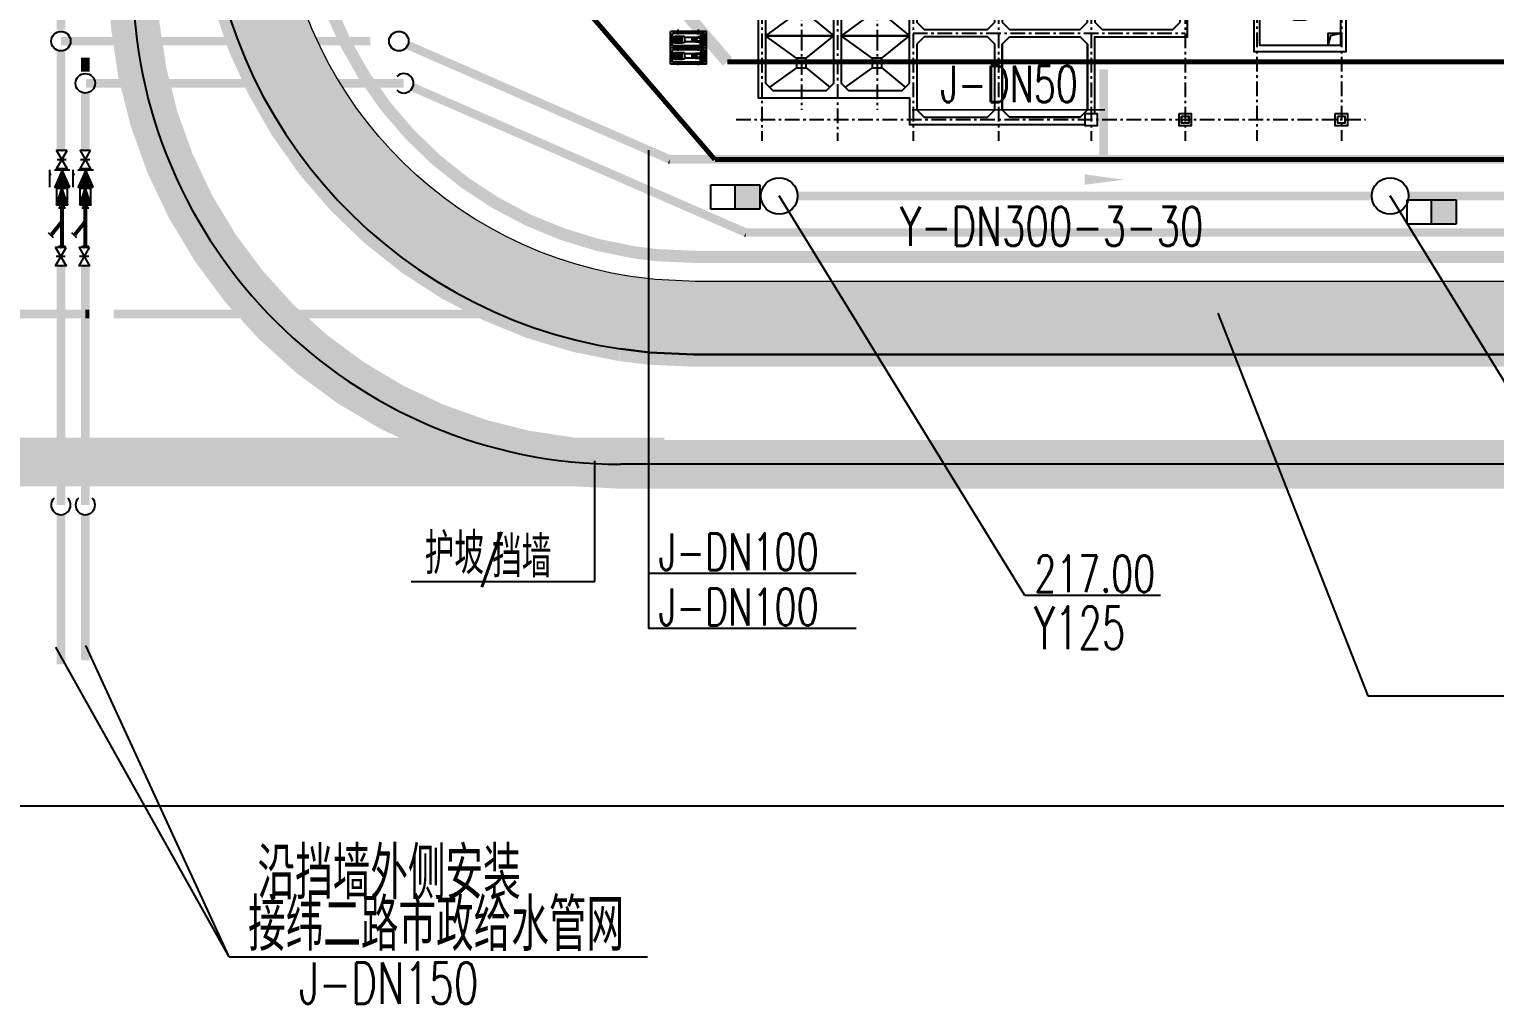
# Model space of a CAD drawing. Header units: metres. Extents: x 497246 to 997717, y 2998582 to 5998198.
# Drawn here: x 497558.5 to 497618.5, y 2998878.2 to 2998918.2 of the extents above; entities that cross this region are included whole.
import ezdxf
from ezdxf.enums import TextEntityAlignment as Align

# ---------------------------------------------------------------- set-up
doc = ezdxf.new("R2010")
doc.units = ezdxf.units.M
doc.header["$LTSCALE"] = 1000
for name, pattern in [('14', [1.6, 1, -0.25, 0.1, -0.25, 0, 0, 0, 0]), ('ACAD_ISO05W100', [34, 24, -3, 0.5, -3, 0.5, -3]), ('CENTER', [2, 1.25, -0.25, 0.25, -0.25]), ('CONTINOUS', [0]), ('DASH', [0.35, 0.25, -0.1]), ('DASHDOT', [1, 0.5, -0.25, 0, -0.25]), ('DASHED', [19.05, 12.7, -6.35]), ('PHANTOM', [2.5, 1.25, -0.25, 0.25, -0.25, 0.25, -0.25]), ('PHANTOM2', [31.75, 15.875, -3.175, 3.175, -3.175, 3.175, -3.175])]:
    doc.linetypes.add(name, pattern=pattern)
doc.layers.get('0').update_dxf_attribs({"linetype": 'CONTINUOUS'})
doc.layers.get('Defpoints').update_dxf_attribs({"linetype": 'CONTINUOUS'})
doc.layers.add('1轮廓实线层', color=4, linetype='CONTINUOUS', lineweight=18)
doc.layers.add('AM_0', color=7, linetype='CONTINUOUS', lineweight=50)
for name, color, linetype in [('4N', 3, 'CONTINUOUS'), ('CENTER', 1, 'CENTER'), ('DIM_ELEV', 3, 'CONTINUOUS'), ('DIM_LEAD', 3, 'CONTINUOUS'), ('EQUIP_给水', 30, 'CONTINUOUS'), ('L6', 7, 'CONTINUOUS'), ('LINE6', 3, 'CONTINUOUS'), ('PIPE-消防', 1, 'CONTINUOUS'), ('PIPE-给水', 3, 'CONTINUOUS'), ('PIPE-雨水', 4, 'CONTINUOUS'), ('PUB_TEXT', 7, 'CONTINUOUS'), ('RD-中线', 1, 'DASHDOT'), ('RD-侧石线', 5, 'CONTINUOUS'), ('RD-红线', 7, 'CONTINUOUS'), ('TEXT_雨水', 7, 'CONTINUOUS'), ('TWT_雨水口', 4, 'CONTINUOUS'), ('VALVE_给水', 40, 'CONTINUOUS'), ('WELL_雨水', 4, 'CONTINUOUS'), ('围墙', 6, 'FENCELINE2'), ('图例层', 7, 'CONTINUOUS'), ('挡墙护坡', 5, 'CONTINUOUS'), ('水池', 211, 'CONTINUOUS'), ('用地边界', 7, 'CONTINUOUS'), ('红线', 1, 'PHANTOM2'), ('雨水标注', 100, 'CONTINUOUS')]:
    doc.layers.add(name, color=color, linetype=linetype)
doc.styles.add('_TCH_DIM', font='SIMPLEX', dxfattribs={"bigfont": 'GBCBIG'})
doc.styles.add('_TWT_WELL', font='SIMPLEX', dxfattribs={"width": 0.8, "height": 3.5, "bigfont": 'HZTXT'})
doc.styles.add('HZTXT', font='txt', dxfattribs={"width": 0.7, "bigfont": 'HZTXT'})
doc.styles.add('TG_LINETYPE', font='SIMPLEX', dxfattribs={"width": 0.8, "height": 3, "bigfont": 'HZTXT'})
doc.linetypes.add('FENCELINE2', pattern='A,6.35,-2.54,[132,ltypeshp.shx,S=2.54,R=0,X=-2.54,Y=0],-2.54,25.4', length=36.83)
doc.linetypes.add('TG_J', pattern='A,2,-0.3,["J",TG_LINETYPE,S=0.1,R=0,X=-0.23,Y=-0.15],0', length=2.3)
doc.linetypes.add('TG_QS', pattern='A,3,-0.6,["QS",TG_LINETYPE,S=0.1,R=0,X=-0.52,Y=-0.15],0', length=3.6)
doc.linetypes.add('TG_X', pattern='A,3,-0.3,["X",TG_LINETYPE,S=0.1,R=0,X=-0.23,Y=-0.15],0', length=3.3)
doc.linetypes.add('TG_Y', pattern='A,2,-0.3,["Y",TG_LINETYPE,S=0.1,R=0,X=-0.23,Y=-0.15],0', length=2.3)

# ---------------------------------------------------------------- blocks, each defined once
blk = doc.blocks.new('A$C53CF69EA')
for p, q in [((56, 1836), (886, 1836)), ((56, 0), (56, 1836)), ((886, 0), (886, 1836)), ((347, 223), (591, 223)), ((56, 0), (886, 0))]:
    blk.add_line(p, q)
blk.add_circle((471, 613), 90)
at = {"layer": 'CENTER', "color": 1}
for p, q in [((128, 1326), (128, 1582)), ((814, 1326), (814, 1582)), ((0, 1454), (206, 1454)), ((736, 1454), (992, 1454)), ((0, 400), (206, 400)), ((826, 223), (122, 223)), ((128, 272), (128, 528)), ((361, 60), (361, 177)), ((581, 59), (581, 177)), ((736, 400), (992, 400)), ((814, 272), (814, 528))]:
    blk.add_line(p, q, dxfattribs=at)
at = {"layer": 'L6'}
for p, q in [((156, 1736), (786, 1736)), ((156, 100), (156, 1736)), ((289, 1634), (339, 1668)), ((289, 1634), (654, 1634)), ((289, 1243), (289, 1634)), ((289, 1534), (654, 1534)), ((337, 1243), (337, 1534)), ((339, 1668), (604, 1668)), ((382, 1243), (382, 1534)), ((427, 1362), (427, 1534)), ((471, 1362), (471, 1534)), ((516, 1362), (516, 1534)), ((561, 1243), (561, 1534)), ((604, 1668), (654, 1634)), ((605, 1243), (605, 1534)), ((654, 1634), (654, 1243)), ((786, 100), (786, 1736)), ((156, 1482), (148, 1473)), ((156, 1426), (148, 1434)), ((289, 1243), (654, 1243)), ((306, 1120), (306, 1243)), ((438, 1109), (306, 1120)), ((364, 730), (364, 1100)), ((364, 1100), (579, 1100)), ((422, 1362), (521, 1362)), ((422, 1263), (422, 1362)), ((422, 1263), (521, 1263)), ((427, 1243), (427, 1263)), ((438, 1100), (438, 1109)), ((438, 1109), (505, 1109)), ((438, 1100), (505, 1100)), ((471, 1243), (471, 1263)), ((505, 1109), (637, 1120)), ((505, 1100), (505, 1109)), ((516, 1243), (516, 1263)), ((521, 1263), (521, 1362)), ((579, 730), (579, 1100)), ((637, 1120), (637, 1243)), ((786, 1482), (795, 1473)), ((786, 1426), (795, 1434)), ((156, 428), (148, 419)), ((156, 372), (148, 380)), ((156, 100), (346, 100)), ((226, 301), (297, 301)), ((226, 145), (226, 200)), ((226, 145), (350, 145)), ((383, 291), (290, 291)), ((383, 154), (290, 154)), ((301, 314), (295, 291)), ((301, 314), (301, 323)), ((301, 323), (422, 323)), ((321, 323), (348, 547)), ((346, 91), (346, 113)), ((346, 113), (450, 113)), ((534, 91), (346, 91)), ((348, 565), (364, 720)), ((348, 556), (348, 565)), ((348, 565), (595, 565)), ((348, 547), (348, 556)), ((348, 547), (595, 547)), ((350, 127), (350, 154)), ((413, 127), (350, 127)), ((354, 323), (380, 547)), ((364, 730), (579, 730)), ((364, 720), (364, 730)), ((378, 113), (378, 127)), ((378, 113), (450, 113)), ((396, 323), (396, 494)), ((396, 494), (547, 494)), ((396, 91), (396, 83)), ((396, 83), (471, 83)), ((402, 649), (402, 691)), ((402, 691), (540, 691)), ((402, 649), (540, 649)), ((596, 91), (409, 91)), ((450, 494), (450, 547)), ((471, 83), (546, 83)), ((492, 494), (492, 547)), ((492, 113), (596, 113)), ((492, 113), (564, 113)), ((521, 323), (642, 323)), ((592, 127), (529, 127)), ((540, 649), (540, 691)), ((546, 83), (546, 91)), ((547, 323), (547, 494)), ((560, 291), (654, 291)), ((560, 154), (654, 154)), ((590, 323), (563, 547)), ((564, 113), (564, 127)), ((579, 720), (579, 730)), ((595, 565), (579, 720)), ((592, 127), (592, 154)), ((717, 145), (592, 145)), ((595, 556), (595, 565)), ((595, 547), (595, 556)), ((622, 323), (595, 547)), ((596, 113), (596, 91)), ((596, 100), (786, 100)), ((642, 314), (642, 323)), ((642, 314), (649, 291)), ((717, 301), (645, 301)), ((717, 249), (717, 301)), ((717, 145), (717, 197)), ((786, 428), (795, 419)), ((786, 372), (795, 380))]:
    blk.add_line(p, q, dxfattribs=at)
at = {"layer": 'L6', "extrusion": (0, 0, -1)}
for centre, radius in [((-128, 1454), 28), ((-814, 1454), 28), ((-128, 400), 28), ((-471, 223), 112), ((-814, 400), 28)]:
    blk.add_circle(centre, radius, dxfattribs=at)
at = {"layer": 'L6'}
blk.add_circle((471, 223), 62.5, dxfattribs=at)
at = {"layer": 'L6', "extrusion": (0, 0, -1)}
for centre, start, end in [((-290, 223), 270, 90), ((-654, 223), 90, 270)]:
    blk.add_arc(centre, 68, start, end, dxfattribs=at)
at = {"layer": 'LINE6', "linetype": 'CONTINOUS'}
blk.add_line((226, 301), (226, 246), dxfattribs=at)
blk = doc.blocks.new('56756YUFHDS')
for points in [[(929453, 524410), (928953, 524410), (928953, 524910), (929453, 524910)], [(929453, 520810), (928953, 520810), (928953, 521310), (929453, 521310)]]:
    blk.add_lwpolyline(points, close=True)
for points in [[(928953, 524410), (929057, 524817), (929453, 524910)], [(928953, 520810), (929057, 521217), (929453, 521310)]]:
    blk.add_lwpolyline(points)
at = {"layer": '1轮廓实线层', "linetype": 'ByBlock', "lineweight": -3}
for p, q in [((912093, 529330), (905593, 529330)), ((905593, 529330), (905593, 528230)), ((905893, 529030), (905893, 528230)), ((905893, 529030), (905893, 528230)), ((911793, 529030), (905893, 529030)), ((908133, 528230), (908133, 529030)), ((909553, 528230), (909553, 529030)), ((911793, 529030), (911793, 528230)), ((912093, 528670), (912093, 529330))]:
    blk.add_line(p, q, dxfattribs=at)
for centre, radius in [((927793, 526883), 1500), ((927790, 522879), 1050)]:
    blk.add_circle(centre, radius, dxfattribs=at)
at = {"layer": '1轮廓实线层', "color": 252, "linetype": 'PHANTOM', "lineweight": -3, "ltscale": 0.3, "true_color": 0x939598}
for centre, radius in [((927793, 526883), 1375), ((927790, 522879), 910)]:
    blk.add_circle(centre, radius, dxfattribs=at)
at = {"layer": '4N', "linetype": 'ByBlock', "lineweight": -3}
for p, q in [((907168, 527010), (906067, 527804)), ((907568, 527010), (908528, 527795)), ((910268, 527010), (909167, 527804)), ((910668, 527010), (911628, 527795)), ((907168, 526610), (905893, 525690)), ((907568, 526610), (908693, 525690)), ((910268, 526610), (908993, 525690)), ((910668, 526610), (911793, 525690)), ((907168, 524770), (905893, 525690)), ((907568, 524770), (908693, 525690)), ((910268, 524770), (908993, 525690)), ((910668, 524770), (911793, 525690)), ((907168, 524370), (905893, 523450)), ((907568, 524370), (908693, 523450)), ((910268, 524370), (908993, 523450)), ((910668, 524370), (911793, 523450)), ((907168, 522530), (905893, 523450)), ((907568, 522530), (908693, 523450)), ((910268, 522530), (908993, 523450)), ((910668, 522530), (911793, 523450)), ((907168, 522130), (905893, 521210)), ((907568, 522130), (908693, 521210)), ((910268, 522130), (908993, 521210)), ((910668, 522130), (911793, 521210)), ((907168, 520290), (905893, 521210)), ((907568, 520290), (908693, 521210)), ((910268, 520290), (908993, 521210)), ((910668, 520290), (911793, 521210)), ((907168, 519890), (906067, 519096)), ((907568, 519890), (908528, 519105)), ((910268, 519890), (909167, 519096)), ((910668, 519890), (911628, 519105))]:
    blk.add_line(p, q, dxfattribs=at)
for points in [[(908393, 527930), (906193, 527930)], [(911493, 527930), (909293, 527930)], [(905893, 527630), (905893, 525690), (908693, 525690), (908693, 527630)], [(908993, 527630), (908993, 525690), (911793, 525690), (911793, 527630)], [(908693, 519270), (908693, 521210), (905893, 521210), (905893, 519270)], [(911793, 519270), (911793, 521210), (908993, 521210), (908993, 519270)], [(906193, 518970), (908393, 518970)], [(909293, 518970), (911493, 518970)]]:
    blk.add_lwpolyline(points, dxfattribs=at)
for points in [[(907168, 526610), (907568, 526610), (907568, 527010), (907168, 527010)], [(910268, 526610), (910668, 526610), (910668, 527010), (910268, 527010)], [(905893, 523450), (908693, 523450), (908693, 525690), (905893, 525690)], [(908993, 523450), (911793, 523450), (911793, 525690), (908993, 525690)], [(907168, 524370), (907568, 524370), (907568, 524770), (907168, 524770)], [(910268, 524370), (910668, 524370), (910668, 524770), (910268, 524770)], [(905893, 521210), (908693, 521210), (908693, 523450), (905893, 523450)], [(908993, 521210), (911793, 521210), (911793, 523450), (908993, 523450)], [(907168, 522130), (907568, 522130), (907568, 522530), (907168, 522530)], [(910268, 522130), (910668, 522130), (910668, 522530), (910268, 522530)], [(907168, 519890), (907568, 519890), (907568, 520290), (907168, 520290)], [(910268, 519890), (910668, 519890), (910668, 520290), (910268, 520290)]]:
    blk.add_lwpolyline(points, close=True, dxfattribs=at)
at = {"layer": 'AM_0', "color": 10, "linetype": '14', "lineweight": -3, "ltscale": 0.6}
for p, q in [((905743, 529298), (905743, 516896)), ((911943, 529298), (911943, 516896)), ((915443, 529298), (915443, 516896)), ((919243, 529298), (919243, 516896)), ((923093, 529298), (923093, 516896)), ((926033, 529339), (926033, 516896)), ((929493, 529339), (929493, 516896)), ((904695, 528470), (930483, 528470)), ((908843, 528230), (908843, 516896)), ((927793, 525429), (927793, 528337)), ((926372, 526883), (929214, 526883)), ((907368, 525690), (907368, 523450)), ((910468, 525690), (910468, 523450)), ((915443, 524920), (923093, 524920)), ((927790, 521826), (927790, 523933)), ((907368, 523450), (907368, 521210)), ((910468, 523450), (910468, 521210)), ((926567, 522879), (929012, 522879)), ((907368, 521210), (907368, 518170)), ((910468, 521210), (910468, 518170)), ((911943, 521320), (923093, 521320)), ((904695, 517770), (930483, 517770))]:
    blk.add_line(p, q, dxfattribs=at)
at = {"layer": 'DIM_ELEV', "color": 0}
for p, q in [((906073, 528884), (908133, 529030)), ((909684, 528895), (911793, 529030)), ((905893, 528230), (906073, 528884)), ((909553, 528230), (909684, 528895))]:
    blk.add_line(p, q, dxfattribs=at)
at = {"layer": '水池'}
for p, q in [((915893, 524770), (915593, 524470)), ((915593, 524470), (915593, 521770)), ((918793, 524770), (915893, 524770)), ((919093, 524470), (918793, 524770)), ((919093, 524470), (919093, 523370)), ((919093, 523370), (919093, 524470)), ((919093, 521770), (919093, 522870)), ((915593, 521770), (915893, 521470)), ((915893, 521470), (918793, 521470)), ((918793, 521470), (919093, 521770))]:
    blk.add_line(p, q, dxfattribs=at)
for points in [[(918993, 528670), (911793, 528670), (911793, 528230), (905593, 528230), (905593, 518670), (911793, 518670), (911793, 517570), (918993, 517570)], [(922843, 528670), (919875, 528670), (919875, 528670), (919493, 528670)], [(929243, 528670), (925913, 528670), (925913, 520570), (929693, 520570), (929693, 522870)], [(929453, 528220), (929453, 524410), (926153, 524410), (926153, 528430), (929243, 528430)], [(905893, 527630), (905893, 519270), (906193, 518970), (908393, 518970), (908693, 519270), (908693, 527630), (908393, 527930), (906193, 527930), (905893, 527630)], [(909293, 518970), (911493, 518970), (911793, 519270), (911793, 527630), (911493, 527930), (909293, 527930), (908993, 527630), (908993, 519270), (909293, 518970)], [(915293, 528070), (914993, 528370), (912393, 528370), (912093, 528070), (912093, 521770), (912393, 521470), (914993, 521470), (915293, 521770), (915293, 528070)], [(915893, 528370), (918793, 528370), (919093, 528070), (919093, 525370), (918793, 525070), (915893, 525070), (915593, 525370), (915593, 528070), (915893, 528370), (918793, 528370)], [(915593, 528070), (915593, 525370)], [(919093, 525370), (919093, 528070)], [(922893, 525370), (922593, 525070), (919693, 525070), (919393, 525370), (919393, 528070), (919693, 528370), (922593, 528370), (922893, 528070), (922893, 525370)], [(923193, 523370), (923193, 528220)], [(929693, 523370), (929693, 528220)], [(915593, 524470), (915593, 521770)], [(922893, 523370), (922893, 524470), (922593, 524770), (919693, 524770), (919393, 524470), (919393, 523370)], [(929453, 522870), (929453, 520810), (926153, 520810), (926153, 524170), (929453, 524170), (929453, 523370)], [(919393, 518020), (919393, 521170), (923193, 521170), (923193, 522870)], [(919393, 522870), (919393, 521770), (919693, 521470), (922593, 521470), (922893, 521770)], [(922893, 521770), (922893, 522870)], [(912093, 520870), (912093, 518170), (912393, 517870), (914993, 517870), (915293, 518170), (915293, 520870), (914993, 521170), (912393, 521170), (912093, 520870)], [(915893, 521170), (918793, 521170), (919093, 520870), (919093, 518170), (918793, 517870), (915893, 517870), (915593, 518170), (915593, 520870), (915893, 521170)], [(915593, 520870), (915593, 518170)], [(919093, 518170), (919093, 520870)], [(912393, 517870), (914993, 517870)], [(915893, 517870), (918793, 517870)], [(911793, 517570), (915293, 517570), (918993, 517570)]]:
    blk.add_lwpolyline(points, dxfattribs=at)
for points in [[(918993, 528720), (919493, 528720), (919493, 528220), (918993, 528220)], [(922843, 528720), (923343, 528720), (923343, 528220), (922843, 528220)], [(929243, 528720), (929743, 528720), (929743, 528220), (929243, 528220)], [(929343, 528620), (929643, 528620), (929643, 528320), (929343, 528320)], [(929353, 528610), (929633, 528610), (929633, 528330), (929353, 528330)], [(918993, 523370), (919493, 523370), (919493, 522870), (918993, 522870)], [(922843, 523370), (923343, 523370), (923343, 522870), (922843, 522870)], [(929243, 523370), (929743, 523370), (929743, 522870), (929243, 522870)], [(929343, 523270), (929643, 523270), (929643, 522970), (929343, 522970)], [(929353, 523260), (929633, 523260), (929633, 522980), (929353, 522980)], [(918993, 518020), (919493, 518020), (919493, 517520), (918993, 517520)], [(922843, 518020), (923343, 518020), (923343, 517520), (922843, 517520)], [(922943, 517920), (923243, 517920), (923243, 517620), (922943, 517620)], [(922953, 517910), (923233, 517910), (923233, 517630), (922953, 517630)], [(929243, 518020), (929743, 518020), (929743, 517520), (929243, 517520)], [(929343, 517920), (929643, 517920), (929643, 517620), (929343, 517620)], [(929353, 517910), (929633, 517910), (929633, 517630), (929353, 517630)]]:
    blk.add_lwpolyline(points, close=True, dxfattribs=at)
blk = doc.blocks.new('$VALVE$00000296')
for points in [[(-125, 72), (-125, -72), (125, 72), (125, -72), (-125, 72)], [(0, 60), (0, -64)]]:
    blk.add_lwpolyline(points)
for p in [(-125, 0), (125, 0)]:
    blk.add_point(p)
blk = doc.blocks.new('$VALVE$00000656')
for p, q in [((-113, 110), (-113, -100)), ((118, -164), (-119, -164))]:
    blk.add_line(p, q)
blk.add_lwpolyline([(119, 5, 203, 0, 0), (-113, 5, 0, 0, 0)], format="xyseb")
blk.add_lwpolyline([(119, 107), (-113, 5), (119, -97)], close=True)
for p in [(-113, 5), (119, 5)]:
    blk.add_point(p)
blk.add_solid([(-44, -164), (-44, -139), (-119, -164)])
blk = doc.blocks.new('$VALVE$00000752')
for p, q in [((-112.5, 75), (112.5, 75)), ((112.5, 75), (112.5, -75)), ((112.5, -75), (-112.5, -75))]:
    blk.add_line(p, q)
blk.add_lwpolyline([(-112.5, -75), (112.5, 0), (-112.5, 75)], close=True)
for p in [(-112.5, 0), (112.5, 0)]:
    blk.add_point(p)
blk.add_solid([(-112.5, 75), (112.5, 0), (-112.5, -75)])
blk = doc.blocks.new('$VALVE$00000501')
for p, q in [((-175, 32), (-175, -32)), ((175, 32), (175, -32)), ((96, -77), (50, -123))]:
    blk.add_line(p, q)
at = {"const_width": 35}
for points in [[(-175, 0), (175, 0)], [(-52, 0), (73, -100)]]:
    blk.add_lwpolyline(points, dxfattribs=at)
for p in [(-175, -2), (175, -2)]:
    blk.add_point(p)
blk = doc.blocks.new('$TwtSys$00000187')
blk.add_circle((0, 0), 0.5)
blk = doc.blocks.new('$TwtSys$00000424')
for p, q in [((-500, 250), (500, 250)), ((-500, -250), (-500, 250)), ((0, -250), (0, 250)), ((500, 250), (500, -250)), ((500, -250), (-500, -250))]:
    blk.add_line(p, q)
blk.add_solid([(0, 250), (500, 250), (0, -250), (500, -250)])

msp = doc.modelspace()

# ---------------------------------------------------------------- hatches: boundary and pattern name
at = {"layer": 'PIPE-给水', "linetype": 'TG_J'}
for points in [[(497584.692, 2998912.833), (497584.622, 2998912.672), (497584.655, 2998912.658)], [(497584.692, 2998912.833), (497584.692, 2998912.658), (497584.655, 2998912.658)], [(497587.812, 2998909.833), (497587.742, 2998909.672), (497587.776, 2998909.658)], [(497587.812, 2998909.833), (497587.812, 2998909.658), (497587.776, 2998909.658)]]:
    msp.add_hatch(color=80, dxfattribs=at).paths.add_polyline_path(points)
at = {"layer": '挡墙护坡', "linetype": 'Continuous'}
h = msp.add_hatch(dxfattribs=at)
h.set_pattern_fill('ANSI33', color=256, style=0)
h.set_pattern_definition([(45, (-861.717, 0), (-2.2450640303, 2.2450640303), []), (45, (-859.472, 0), (-2.2450640303, 2.2450640303), [1.5875, -0.79375])])
edge = h.paths.add_edge_path()
edge.add_line((497928.516, 2998901.333), (497928.516, 2998904.333))
edge.add_line((497928.516, 2998904.333), (497677.906, 2998904.333))
edge.add_line((497677.906, 2998904.333), (497652.906, 2998907.833))
edge.add_line((497652.906, 2998907.833), (497585.758, 2998907.833))
edge.add_line((497585.758, 2998907.833), (497584.114, 2998907.908))
edge.add_line((497584.114, 2998907.908), (497583.086, 2998908.033))
edge.add_arc((497585.689, 2998924.833), 17, 179.99144, 261.19191, ccw=False)
edge.add_line((497568.689, 2998924.835), (497568.608, 2998970.517))
edge.add_line((497568.608, 2998970.517), (497565.063, 2998995.51))
edge.add_line((497565.063, 2998995.51), (497564.955, 2999056.413))
edge.add_line((497564.955, 2999056.413), (497561.955, 2999056.408))
edge.add_line((497561.955, 2999056.408), (497562.064, 2998995.296))
edge.add_line((497562.064, 2998995.296), (497565.608, 2998970.302))
edge.add_line((497565.608, 2998970.302), (497565.689, 2998924.833))
edge.add_arc((497585.689, 2998924.833), 20, 180.00007, 261.33693)
edge.add_line((497582.677, 2998905.061), (497583.864, 2998904.916))
edge.add_line((497583.864, 2998904.916), (497585.689, 2998904.833))
edge.add_line((497585.689, 2998904.833), (497652.697, 2998904.833))
edge.add_line((497652.697, 2998904.833), (497677.697, 2998901.333))
edge.add_line((497677.697, 2998901.333), (497928.516, 2998901.333))

# ---------------------------------------------------------------- linework, layer by layer
at = {"layer": 'DIM_LEAD'}
for p, q in [((497607.156, 2998906.531), (497613.306, 2998890.841)), ((497613.306, 2998890.841), (497626.123, 2998890.841))]:
    msp.add_line(p, q, dxfattribs=at)
at = {"layer": 'DIM_LEAD', "const_width": 0.4}
msp.add_lwpolyline([(497607.083, 2998906.717, 1), (497607.229, 2998906.345, 1)], format="xyb", close=True, dxfattribs=at)
at = {"layer": 'EQUIP_给水', "color": 6, "linetype": 'ByBlock'}
for q in [(497559.54, 2998892.84), (497560.77, 2998892.906), (497583.787, 2998880.14)]:
    msp.add_line((497566.646, 2998880.14), q, dxfattribs=at)
msp.add_lwpolyline([(497599.943, 2998905.778, 0, 0, 0), (497603.679, 2998905.772, 0, 0.36, 0), (497602.329, 2998905.774, 0, 0, 0)], format="xyseb", dxfattribs=at)
at = {"layer": 'PIPE-消防', "color": 70, "linetype": 'TG_X', "ltscale": 700}
msp.add_line((497602.533, 2998914.861), (497594.626, 2998914.856), dxfattribs=at)
at = {"layer": 'PIPE-消防', "color": 70, "linetype": 'ByBlock'}
msp.add_line((497583.823, 2998913.212), (497583.823, 2998893.596), dxfattribs=at)
at = {"layer": 'PIPE-给水', "color": 70, "linetype": 'ByBlock'}
for p, q in [((497592.336, 2998895.856), (497583.823, 2998895.856)), ((497592.336, 2998893.596), (497583.823, 2998893.596))]:
    msp.add_line(p, q, dxfattribs=at)
at = {"layer": 'PIPE-给水', "color": 80, "linetype": 'TG_J', "ltscale": 0.004, "const_width": 0.35}
for points in [[(497559.752, 2998927.042), (497559.752, 2998918.153)], [(497559.752, 2998917.678), (497572.432, 2998917.678)], [(497559.752, 2998917.256), (497559.752, 2998913.195)], [(497574.004, 2998917.502), (497584.692, 2998912.833)], [(497560.752, 2998917.003), (497560.752, 2998916.428)], [(497602.482, 2998916.531), (497602.482, 2998912.833)], [(497560.779, 2998915.953), (497573.802, 2998915.953)], [(497560.752, 2998915.542), (497560.752, 2998913.195)], [(497574.182, 2998915.787), (497587.812, 2998909.833)], [(497584.692, 2998912.833), (497602.482, 2998912.833)], [(497602.482, 2998912.833), (497618.892, 2998912.833)], [(497587.812, 2998909.833), (497653.046, 2998909.833)], [(497559.752, 2998908.47), (497559.752, 2998906.495)], [(497560.752, 2998908.47), (497560.752, 2998906.495)], [(497559.752, 2998906.495), (497559.752, 2998898.667)], [(497560.752, 2998906.495), (497560.752, 2998898.667)], [(497559.752, 2998898.267), (497559.752, 2998892.127)], [(497560.752, 2998898.293), (497560.752, 2998892.301)]]:
    msp.add_lwpolyline(points, dxfattribs=at)
at = {"layer": 'PIPE-给水', "linetype": 'TG_J', "ltscale": 0.0075, "const_width": 0.244}
for points in [[(497559.794, 2998912.445), (497559.794, 2998912.388)], [(497559.794, 2998912.445), (497559.794, 2998912.397)], [(497559.794, 2998912.445), (497559.794, 2998912.388)], [(497559.794, 2998912.445), (497559.794, 2998912.397)], [(497560.752, 2998912.445), (497560.752, 2998912.388)], [(497560.752, 2998912.445), (497560.752, 2998912.397)], [(497560.752, 2998912.445), (497560.752, 2998912.388)], [(497560.752, 2998912.445), (497560.752, 2998912.397)], [(497559.794, 2998910.962), (497559.794, 2998910.836)], [(497559.794, 2998910.962), (497559.794, 2998910.836)], [(497560.752, 2998910.962), (497560.752, 2998910.836)], [(497560.752, 2998910.962), (497560.752, 2998910.836)]]:
    msp.add_lwpolyline(points, dxfattribs=at)
at = {"layer": 'PIPE-给水', "color": 113, "linetype": 'TG_QS', "ltscale": 0.0025, "const_width": 0.35}
for points in [[(497539.418, 2998906.495), (497559.752, 2998906.495)], [(497559.752, 2998906.495), (497560.752, 2998906.495)], [(497560.752, 2998906.495), (497560.92, 2998906.495)], [(497561.92, 2998906.495), (497655.247, 2998906.495)]]:
    msp.add_lwpolyline(points, dxfattribs=at)
at = {"layer": 'PIPE-给水', "color": 80, "linetype": 'TG_J'}
for centre in [(497559.752, 2998917.678), (497573.601, 2998917.678), (497560.752, 2998915.953)]:
    msp.add_circle(centre, 0.4, dxfattribs=at)
for centre, start, end in [((497573.802, 2998915.953), 225, 135), ((497559.752, 2998898.667), 135, 45), ((497560.752, 2998898.667), 135, 45)]:
    msp.add_arc(centre, 0.4, start, end, dxfattribs=at)
at = {"layer": 'PIPE-雨水', "color": 70, "linetype": 'ByBlock'}
msp.add_lwpolyline([(497598.832, 2998912.009, 0, 0, 0), (497603.315, 2998912.002, 0, 0.432, 0), (497601.695, 2998912.005, 0, 0, 0)], format="xyseb", dxfattribs=at)
at = {"layer": 'PIPE-雨水', "color": 0, "linetype": 'TG_Y', "ltscale": 0.005, "const_width": 0.35}
for points in [[(497588.386, 2998911.314), (497588.435, 2998911.315)], [(497589.935, 2998911.333), (497613.468, 2998911.333)], [(497614.968, 2998911.333), (497640.501, 2998911.333)]]:
    msp.add_lwpolyline(points, dxfattribs=at)
at = {"layer": 'RD-中线', "color": 6, "linetype": 'DASHDOT', "ltscale": 80}
msp.add_line((497308.302, 2998886.333), (498013.126, 2998886.333), dxfattribs=at)
msp.add_line((497308.302, 2998886.333), (498013.126, 2998886.333), dxfattribs=at)
at = {"layer": 'RD-侧石线', "color": 5, "ltscale": 0.1}
msp.add_line((497652.697, 2998900.333), (497582.697, 2998900.333), dxfattribs=at)
msp.add_arc((497582.697, 2998920.333), 20, 180.10213, 269.99999, dxfattribs=at)
at = {"layer": 'RD-红线', "ltscale": 0.1}
for points in [[(497559.218, 2999232.918, -0.017235), (497561.765, 2999162.668), (497562.064, 2998995.296), (497565.608, 2998970.302), (497565.689, 2998924.833, 0.37059), (497582.677, 2998905.061)], [(497561.934, 2999067.92), (497562.064, 2998995.296), (497565.608, 2998970.302), (497565.689, 2998924.833, 0.37059), (497582.677, 2998905.061)]]:
    msp.add_lwpolyline(points, format="xyb", dxfattribs=at)
msp.add_lwpolyline([(497999.361, 2998901.333), (497677.697, 2998901.333), (497652.697, 2998904.833), (497585.689, 2998904.833), (497583.864, 2998904.916), (497582.677, 2998905.061)], dxfattribs=at)
at = {"layer": 'WELL_雨水', "color": 0, "ltscale": 10}
for p, q in [((497581.633, 2998895.532), (497581.633, 2998900.476)), ((497574.103, 2998895.532), (497581.633, 2998895.532))]:
    msp.add_line(p, q, dxfattribs=at)
at = {"layer": '围墙', "ltscale": 0.3, "const_width": 0.5, "flags": 128}
msp.add_lwpolyline([(497929.516, 2998905.333), (497677.976, 2998905.333), (497652.976, 2998908.833), (497585.781, 2998908.833), (497584.198, 2998908.905), (497583.224, 2998909.024, -0.369647), (497569.689, 2998924.836), (497569.608, 2998970.588), (497566.063, 2998995.582), (497565.953, 2999057.415)], format="xyb", dxfattribs=at)
at = {"layer": '图例层', "color": 253, "const_width": 2, "flags": 128}
msp.add_lwpolyline([(497582.697, 2998900.333, -0.413692), (497562.697, 2998920.297), (497562.608, 2998970.297), (497559.064, 2998995.291)], format="xyb", dxfattribs=at)
at = {"layer": '图例层', "color": 1, "linetype": 'DASHED', "ltscale": 0.5, "const_width": 0.2}
for points in [[(497586.547, 2998912.826), (497571.68, 2998930.129)], [(497990.959, 2998909.326), (497678.255, 2998909.326), (497653.255, 2998912.826), (497586.547, 2998912.826)]]:
    msp.add_lwpolyline(points, dxfattribs=at)
at = {"layer": '图例层', "color": 11, "linetype": 'DASH', "ltscale": 20, "flags": 128}
for points, const_width in [([(497587.065, 2998916.833), (497575.68, 2998930.084)], 0.5), ([(497987.67, 2998913.333), (497678.533, 2998913.333), (497653.533, 2998916.833), (497587.065, 2998916.833)], 0.2)]:
    msp.add_lwpolyline(points, dxfattribs=dict(at, const_width=const_width))
at = {"layer": '图例层', "color": 253, "const_width": 2, "flags": 128}
for points in [[(497584.48, 2998900.431), (497494.157, 2998900.431)], [(497677.697, 2998896.833), (497652.697, 2998900.333), (497582.697, 2998900.333)]]:
    msp.add_lwpolyline(points, dxfattribs=at)
at = {"layer": '挡墙护坡', "lineweight": 0, "ltscale": 0.2}
msp.add_lwpolyline([(497928.516, 2998901.333), (497928.516, 2998904.333), (497677.906, 2998904.333), (497652.906, 2998907.833), (497585.758, 2998907.833), (497584.114, 2998907.908), (497583.086, 2998908.033, -0.369914), (497568.689, 2998924.835), (497568.608, 2998970.517), (497565.063, 2998995.51), (497564.955, 2999056.413), (497561.955, 2999056.408), (497562.064, 2998995.296), (497565.608, 2998970.302), (497565.689, 2998924.833, 0.37059), (497582.677, 2998905.061), (497583.864, 2998904.916), (497585.689, 2998904.833), (497652.697, 2998904.833), (497677.697, 2998901.333)], format="xyb", close=True, dxfattribs=at)
at = {"layer": '用地边界', "color": 0}
msp.add_lwpolyline([(498074.583, 2999254.333), (497579.168, 2999254.333, 0.414214), (497559.168, 2999234.333), (497559.218, 2999232.918, -0.017235), (497561.765, 2999162.668), (497562.064, 2998995.296), (497565.608, 2998970.302), (497565.689, 2998924.833, 0.37059), (497582.677, 2998905.061), (497583.864, 2998904.916), (497585.689, 2998904.833), (497652.697, 2998904.833), (497677.697, 2998901.333), (498034.802, 2998901.333)], format="xyb", dxfattribs=at)
at = {"layer": '红线', "color": 1, "linetype": 'ACAD_ISO05W100', "flags": 128}
for const_width in [1, 1, 1, 1, 0.7, 0.7, 0.7, 0.7]:
    msp.add_lwpolyline([(497971.728, 2999254.333), (497978.431, 2999158.941), (497984.025, 2999129.26), (497991.442, 2999023.723), (497990.053, 2998993.552), (497996.533, 2998901.333), (497677.697, 2998901.333), (497652.697, 2998904.833), (497585.689, 2998904.833), (497583.864, 2998904.916), (497582.677, 2998905.061, -0.37059), (497565.689, 2998924.833), (497565.608, 2998970.302), (497562.064, 2998995.296), (497561.765, 2999162.668, 0.017235), (497559.218, 2999232.918), (497559.168, 2999234.333, -0.414214), (497579.168, 2999254.333), (497971.728, 2999254.333)], format="xyb", close=True, dxfattribs=dict(at, const_width=const_width))
at = {"layer": '雨水标注', "color": 70}
for p, q in [((497599.242, 2998894.96), (497589.185, 2998911.333)), ((497624.275, 2998894.96), (497614.218, 2998911.333)), ((497604.808, 2998894.96), (497599.242, 2998894.96))]:
    msp.add_line(p, q, dxfattribs=at)

# ---------------------------------------------------------------- block references
at = {"xscale": 0.0008, "yscale": 0.0008, "zscale": 0.0008, "rotation": 90.00000000000001}
for p in [(497586.202, 2998917.36), (497586.202, 2998917.36), (497586.202, 2998916.696), (497586.202, 2998916.696)]:
    msp.add_blockref('A$C53CF69EA', p, dxfattribs=at)
at = {"layer": 'Defpoints', "color": 6, "xscale": 0.001, "yscale": 0.001, "zscale": 0.001}
msp.add_blockref('56756YUFHDS', (496682.724, 2998396.691), dxfattribs=at)
at = {"layer": 'TWT_雨水口', "xscale": 0.002, "yscale": 0.002, "zscale": 0.002}
for p in [(497587.386, 2998911.291), (497615.917, 2998910.673)]:
    msp.add_blockref('$TwtSys$00000424', p, dxfattribs=at)
at = {"layer": 'VALVE_给水', "linetype": 'Continuous'}
for name, p, xscale, yscale, zscale, rotation in [('$VALVE$00000296', (497559.794, 2998912.82), 0.003000000000611179, 0.003000000000611179, 0.003000000000611179, 269.9999999679062), ('$VALVE$00000296', (497560.752, 2998912.82), 0.003000000000611179, 0.003000000000611179, 0.003000000000611179, 269.9999999679062), ('$VALVE$00000656', (497559.794, 2998912.049), 0.003000000000611179, 0.003000000000611179, 0.003000000000611179, 269.9999999679062), ('$VALVE$00000656', (497560.752, 2998912.049), 0.003000000000611179, 0.003000000000611179, 0.003000000000611179, 269.9999999679062), ('$VALVE$00000752', (497559.794, 2998911.3), -0.003000000000611179, 0.002999999999929059, 0.003, 269.9999999674524), ('$VALVE$00000752', (497560.752, 2998911.3), -0.003000000000611179, 0.002999999999929059, 0.003, 269.9999999674524), ('$VALVE$00000501', (497559.794, 2998910.049), 0.004499999999097781, 0.004499999999097781, 0.004499999999097781, 269.9999999679062), ('$VALVE$00000501', (497560.752, 2998910.049), 0.004499999999097781, 0.004499999999097781, 0.004499999999097781, 269.9999999679062), ('$VALVE$00000296', (497559.752, 2998908.845), 0.003000000000611179, 0.003000000000611179, 0.003000000000611179, 269.9999999679062), ('$VALVE$00000296', (497560.71, 2998908.845), 0.003000000000611179, 0.003000000000611179, 0.003000000000611179, 269.9999999679062)]:
    msp.add_blockref(name, p, dxfattribs=dict(at, xscale=xscale, yscale=yscale, zscale=zscale, rotation=rotation))
at = {"layer": 'WELL_雨水', "xscale": 1.5, "yscale": 1.5, "zscale": 1.5}
for p in [(497589.185, 2998911.333), (497614.218, 2998911.333)]:
    msp.add_blockref('$TwtSys$00000187', p, dxfattribs=at)

# ---------------------------------------------------------------- texts
at = {"layer": 'EQUIP_给水', "color": 6, "linetype": 'ByBlock', "style": '_TCH_DIM'}
for s, p in [('沿挡墙外侧安装', (497567.811, 2998882.499, -1.961)), ('接纬二路市政给水管网', (497567.423, 2998880.383, -23.526))]:
    msp.add_text(s, height=2.1395, rotation=0, dxfattribs=at).set_placement(p)
at = {"layer": 'PIPE-给水', "color": 3, "linetype": 'ByBlock', "style": 'HZTXT', "width": 0.7}
msp.add_text('J-DN50', height=1.5, dxfattribs=at).set_placement((497598.604, 2998915.923), align=Align.MIDDLE)
at = {"layer": 'PIPE-给水', "color": 3, "linetype": 'TG_J', "ltscale": 800, "style": 'HZTXT', "width": 0.7}
for p in [(497587.523, 2998896.744), (497587.523, 2998894.485)]:
    msp.add_text('J-DN100', height=1.508, dxfattribs=at).set_placement(p, align=Align.MIDDLE)
at = {"layer": 'PIPE-给水', "color": 70, "style": 'HZTXT', "width": 0.7}
msp.add_text('J-DN150', height=1.69, rotation=0, dxfattribs=at).set_placement((497573.191, 2998879.064, -11.763), align=Align.MIDDLE)
at = {"layer": 'PIPE-雨水', "color": 70, "style": 'HZTXT', "width": 0.7}
msp.add_text('Y-DN300-3-30', height=1.6, dxfattribs=at).set_placement((497600.353, 2998910.086, 20.881), align=Align.MIDDLE)
at = {"layer": 'PUB_TEXT', "style": '_TCH_DIM'}
for s, p in [('护坡', (497574.658, 2998895.825)), ('挡墙', (497577.42, 2998895.692))]:
    msp.add_text(s, height=1.6879, dxfattribs=at).set_placement(p)
at = {"layer": 'PUB_TEXT', "style": '_TCH_DIM', "width": 0.705882}
msp.add_text('/', height=1.488, dxfattribs=at).set_placement((497576.91, 2998895.798))
at = {"layer": 'TEXT_雨水', "style": '_TWT_WELL', "width": 0.64}
msp.add_text('Y125', height=1.75, dxfattribs=at).set_placement((497599.619, 2998892.755))
at = {"layer": '雨水标注', "color": 70, "style": 'HZTXT', "width": 0.7}
msp.add_text('217.00', height=1.5, dxfattribs=at).set_placement((497602.112, 2998895.845, 20.881), align=Align.MIDDLE)

doc.saveas('drawing.dxf')
